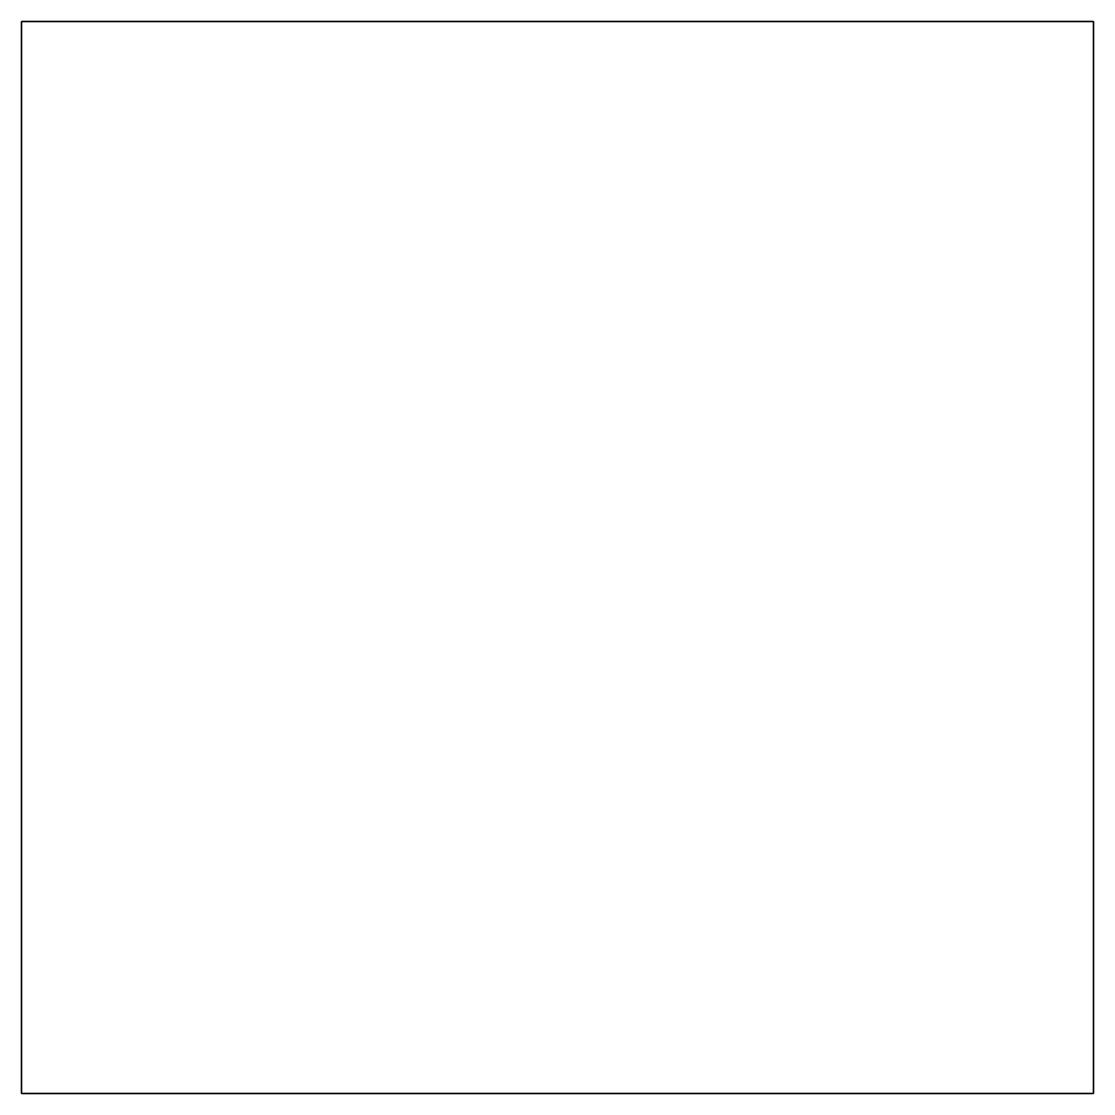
# Model space of a CAD drawing. Header units: metres. Extents: x 0 to 10, y 0 to 10.
import ezdxf

# ---------------------------------------------------------------- set-up
doc = ezdxf.new("R2010")
doc.units = ezdxf.units.M

msp = doc.modelspace()

# ---------------------------------------------------------------- linework, layer by layer
for points in [[(0, 0), (0, 10), (10, 10), (10, 0)], [(10, 0, 10), (10, 10, 10), (0, 10, 10), (0, 0, 10)], [(0, 10), (0, 10, 10), (10, 10, 10), (10, 10)], [(0, 0), (0, 0, 10), (0, 10, 10), (0, 10)], [(10, 10), (10, 10, 10), (10, 0, 10), (10, 0)], [(10, 0), (10, 0, 10), (0, 0, 10), (0, 0)]]:
    msp.add_3dface(points)

doc.saveas('drawing.dxf')
